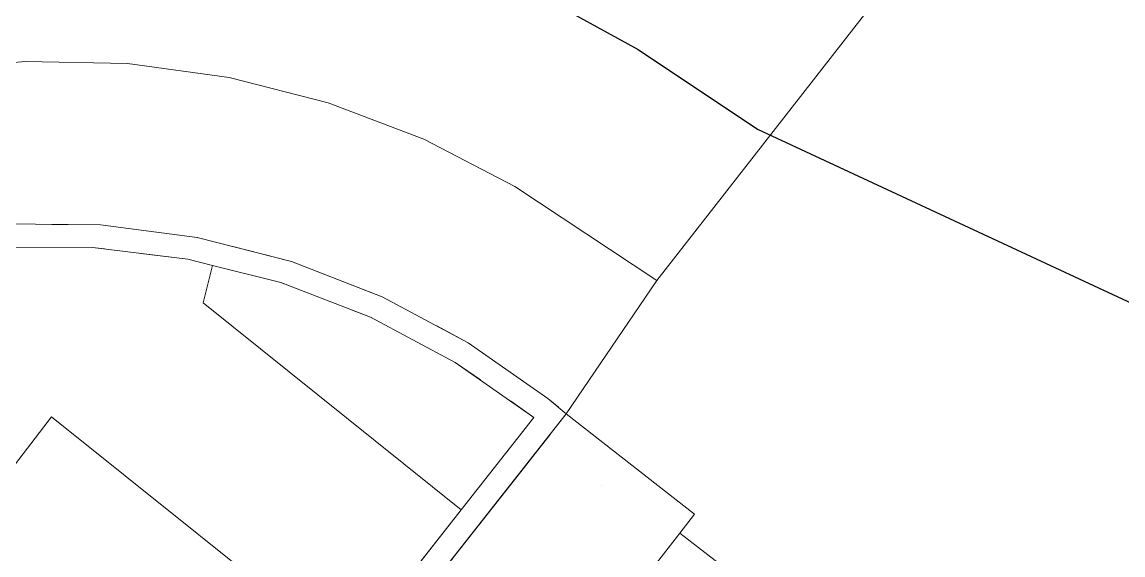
# Model space of a CAD drawing. Header units: metres. Extents: x 0 to 105485, y 0 to 425721.
# Drawn here: x 104765.92 to 104780.95, y 425268.25 to 425275.54 of the extents above; entities that cross this region are included whole.
import ezdxf

# ---------------------------------------------------------------- set-up
doc = ezdxf.new("R2010")
doc.units = ezdxf.units.M
doc.header["$MEASUREMENT"] = 0
doc.linetypes.add('IE-TERREINAFSCHEIDING_KUNSTMATIG-SO', pattern=[11, 4, -1, 4, -2])
for name, color, linetype, lineweight in [('B-XX-BV-GELEIDECONSTRUCTIE-G', 210, 'Continuous', 18), ('B-XX-IE-MEUBILAIR_WEGMEUBILAIR_AFVALBAK-G', 7, 'Continuous', 18), ('B-XX-IE-TERREINAFSCHEIDING_KUNSTMATIG_MUUR-G', 90, 'IE-TERREINAFSCHEIDING_KUNSTMATIG-SO', 18), ('B-XX-VH-OPENVERHARDING-G', 90, 'Continuous', 18)]:
    doc.layers.add(name, color=color, linetype=linetype, lineweight=lineweight)
doc.layers.add('GIS-WEGVAKKEN', color=2, linetype='Continuous')

msp = doc.modelspace()

# ---------------------------------------------------------------- linework, layer by layer
at = {"layer": 'B-XX-BV-GELEIDECONSTRUCTIE-G', "color": 0, "ltscale": 0.5, "true_color": 0x808080}
msp.add_polyline3d([(104771.408, 425264.06, 3.978), (104772.131, 425264.99, 3.986), (104773.51, 425266.765, 4.013), (104774.898, 425268.551, 4.026), (104775.1, 425268.811, 4.03)], dxfattribs=at)
at = {"layer": 'B-XX-IE-MEUBILAIR_WEGMEUBILAIR_AFVALBAK-G', "color": 0, "true_color": 0x604a38}
msp.add_polyline3d([(104773.823, 425269.197, 4.028), (104773.823, 425269.197, 5.528)], dxfattribs=at)
at = {"layer": 'B-XX-IE-TERREINAFSCHEIDING_KUNSTMATIG_MUUR-G', "ltscale": 0.5, "flags": 128}
for points in [[(104761.443, 425271.367), (104761.304, 425271.639), (104761.795, 425271.869), (104763.044, 425272.326), (104764.338, 425272.63), (104765.659, 425272.777), (104766.989, 425272.764), (104768.307, 425272.592), (104769.595, 425272.262), (104770.834, 425271.781), (104772.006, 425271.154), (104773.095, 425270.391), (104773.347, 425270.181), (104763.239, 425257.337), (104761.844, 425257.15)], [(104771.912, 425268.868), (104772.905, 425270.132), (104771.832, 425270.885), (104770.675, 425271.502), (104769.451, 425271.974), (104768.515, 425272.209), (104768.179, 425272.293), (104766.878, 425272.455), (104765.567, 425272.458), (104764.265, 425272.301), (104762.993, 425271.987), (104761.767, 425271.52), (104761.443, 425271.367)], [(104770.364, 425266.898), (104771.912, 425268.868)]]:
    msp.add_lwpolyline(points, dxfattribs=at)
at = {"layer": 'B-XX-IE-TERREINAFSCHEIDING_KUNSTMATIG_MUUR-G', "ltscale": 0.5}
for points in [[(104763.239, 425257.337), (104773.347, 425270.181), (104773.095, 425270.391), (104772.006, 425271.154), (104770.834, 425271.781), (104769.595, 425272.262), (104768.307, 425272.592), (104766.989, 425272.764), (104765.659, 425272.777)], [(104765.567, 425272.458), (104766.878, 425272.455), (104768.179, 425272.293), (104768.515, 425272.209), (104769.451, 425271.974), (104770.675, 425271.502), (104771.832, 425270.885), (104772.905, 425270.132), (104771.912, 425268.868), (104770.364, 425266.898), (104768.817, 425264.929), (104767.266, 425262.957), (104765.718, 425260.986)]]:
    msp.add_lwpolyline(points, dxfattribs=at)
at = {"layer": 'B-XX-IE-TERREINAFSCHEIDING_KUNSTMATIG_MUUR-G', "color": 0, "ltscale": 0.5, "true_color": 0x8c7868}
for points in [[(104761.443, 425271.367, 3.305), (104761.304, 425271.639, 3.314), (104761.795, 425271.869, 3.353), (104763.044, 425272.326, 3.427), (104764.338, 425272.63, 3.462), (104765.659, 425272.777, 3.5), (104766.989, 425272.764, 3.566), (104768.307, 425272.592, 3.645), (104769.595, 425272.262, 3.758), (104770.834, 425271.781, 3.773), (104772.006, 425271.154, 3.88), (104773.095, 425270.391, 4.005), (104773.347, 425270.181, 4.042), (104771.662, 425268.04, 3.816), (104769.978, 425265.9, 3.831), (104768.293, 425263.759, 3.851), (104766.608, 425261.618, 3.828), (104764.924, 425259.478, 3.923), (104763.239, 425257.337, 4.003), (104761.844, 425257.15, 4.009)], [(104771.912, 425268.868, 3.788), (104772.905, 425270.132, 4.002), (104771.832, 425270.885, 3.815), (104770.675, 425271.502, 3.682), (104769.451, 425271.974, 3.671), (104768.515, 425272.209, 3.699), (104768.179, 425272.293, 3.695), (104766.878, 425272.455, 3.483), (104765.567, 425272.458, 3.409), (104764.265, 425272.301, 3.419), (104762.993, 425271.987, 3.386), (104761.767, 425271.52, 3.318), (104761.443, 425271.367, 3.305)], [(104770.364, 425266.898, 3.798), (104771.912, 425268.868, 3.788)]]:
    msp.add_polyline3d(points, dxfattribs=at)
at = {"layer": 'B-XX-VH-OPENVERHARDING-G', "ltscale": 0.5}
for points in [[(104755.024, 425276.178), (104753.288, 425274.94), (104751.767, 425273.68), (104743.357, 425266.032), (104743.281, 425265.96), (104739.528, 425262.372), (104743.793, 425257.849), (104750.584, 425264.239), (104750.765, 425264.409), (104759.962, 425273.037), (104760.346, 425273.357), (104760.681, 425273.584), (104761.874, 425274.136), (104763.2, 425274.578), (104764.568, 425274.866), (104765.96, 425274.997), (104767.357, 425274.967), (104768.742, 425274.778), (104770.096, 425274.432), (104771.402, 425273.934), (104772.643, 425273.289), (104774.582, 425272.003), (104777.649, 425275.934)], [(104777.649, 425275.934), (104774.582, 425272.003), (104773.347, 425270.181), (104775.1, 425268.811), (104774.898, 425268.551), (104778.435, 425265.813), (104777.052, 425264.027), (104775.675, 425262.247), (104774.298, 425260.467), (104772.921, 425258.688), (104771.544, 425256.909), (104770.168, 425255.13), (104768.791, 425253.351), (104765.235, 425256.103), (104764.428, 425255.06), (104761.844, 425257.15), (104760.15, 425256.296), (104759.656, 425254.604), (104759.891, 425254.304), (104759.529, 425253.831)], [(104765.659, 425272.777), (104766.989, 425272.764), (104768.307, 425272.592), (104769.595, 425272.262), (104770.834, 425271.781), (104772.006, 425271.154), (104773.095, 425270.391), (104773.347, 425270.181), (104774.582, 425272.003), (104772.643, 425273.289), (104771.402, 425273.934), (104770.096, 425274.432), (104768.742, 425274.778), (104767.357, 425274.967), (104765.96, 425274.997), (104764.568, 425274.866)], [(104763.374, 425266.077), (104767.266, 425262.957), (104768.817, 425264.929), (104764.812, 425268.176), (104766.317, 425270.139), (104770.364, 425266.898), (104771.912, 425268.868), (104768.387, 425271.697), (104768.515, 425272.209), (104768.179, 425272.293), (104766.878, 425272.455), (104765.567, 425272.458)]]:
    msp.add_lwpolyline(points, dxfattribs=at)
for points in [[(104768.515, 425272.209), (104768.387, 425271.697), (104771.912, 425268.868), (104772.905, 425270.132), (104771.832, 425270.885), (104770.675, 425271.502), (104769.451, 425271.974)], [(104770.764, 425263.204), (104771.137, 425263.681), (104771.408, 425264.06), (104772.131, 425264.99), (104773.51, 425266.765), (104774.898, 425268.551), (104775.1, 425268.811), (104773.347, 425270.181), (104763.239, 425257.337), (104761.844, 425257.15), (104764.428, 425255.06), (104765.235, 425256.103), (104766.612, 425257.882), (104767.988, 425259.66), (104768.097, 425259.801), (104768.372, 425260.144), (104769.378, 425261.431)], [(104766.317, 425270.139), (104764.812, 425268.176), (104768.817, 425264.929), (104770.364, 425266.898)], [(104774.898, 425268.551), (104773.51, 425266.765), (104777.052, 425264.027), (104778.435, 425265.813)]]:
    msp.add_lwpolyline(points, close=True, dxfattribs=at)
at = {"layer": 'GIS-WEGVAKKEN'}
msp.add_lwpolyline([(104772.97, 425275.91), (104774.33, 425275.16), (104775.96, 425274.07), (104790.64, 425267.237)], dxfattribs=at)

doc.saveas('drawing.dxf')
